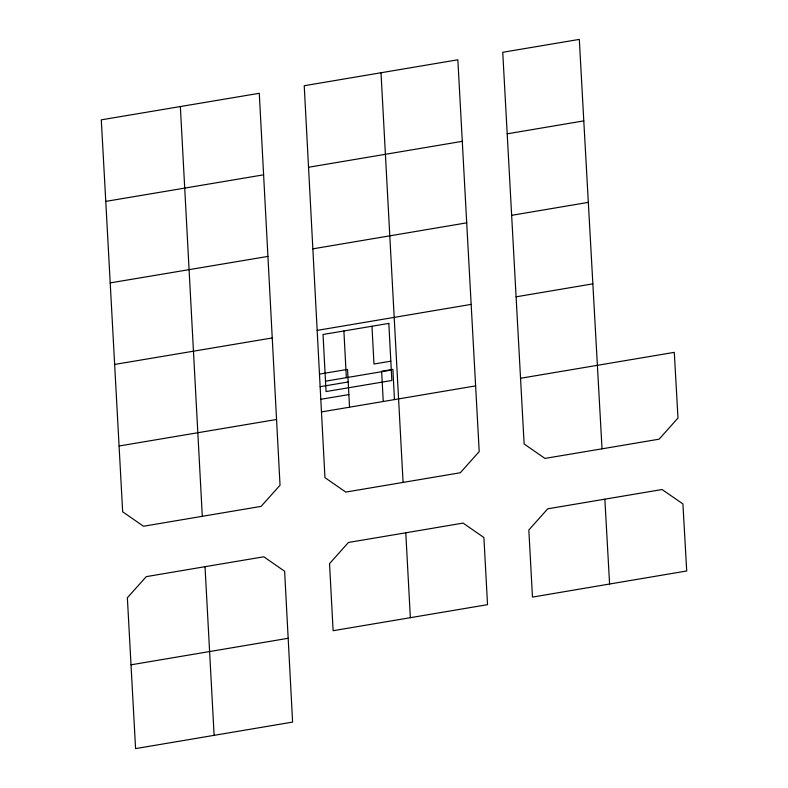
<?xml version="1.0" encoding="UTF-8"?>
<svg xmlns="http://www.w3.org/2000/svg" width="788" height="788" viewBox="0 0 788 788"><rect width="100%" height="100%" fill="white"/><g stroke="black" fill="none" stroke-linecap="round" stroke-linejoin="round"><path stroke-width="1.18" d="M466.703 222.846L479.212 451.583L460.31 472.751L345.774 492.086L324.951 477.646L304.227 85.725L457.858 59.78L466.703 222.846L312.846 248.85M405.79 532.796L463.088 523.094L483.901 537.534L487.536 604.662L333.107 630.715L329.542 563.637L348.434 542.459L405.79 532.796L410.351 617.703M609.587 584.016L532.471 597.097L528.837 529.979L547.729 508.812L662.048 489.525L682.91 503.906L686.712 570.985L609.587 584.016L604.859 499.149M105.769 201.393L101.288 119.845L259.291 93.289L280.036 485.25L261.074 506.389L143.485 526.246L122.662 511.796L105.769 201.393L263.606 174.828M308.532 167.263L462.29 141.338M507.226 133.822L583.79 120.889L579.318 39.4L502.744 52.284L524.128 443.969L544.951 458.419L602.032 448.825L659.103 439.182L677.995 418.014L674.282 352.354L520.523 378.279M110.182 282.902L267.92 256.415M511.639 215.331L588.311 202.368M272.224 337.954L114.615 364.45M317.15 330.389L471.185 304.385M516.11 296.82L592.842 283.847M390.818 361.18L373.975 364.017L371.975 326.242M319.455 374.113L347.547 369.385L349.537 407.16M325.503 381.185L391.291 370.074M320.125 386.701L348.207 381.973M320.785 399.299L348.877 394.571M119.096 445.998L276.529 419.482M321.455 411.927L475.607 385.893M205.028 566.69L146.263 576.639L127.361 597.757L135.575 748.6L292.604 722.094L284.616 571.241L263.793 556.791L205.028 566.69L214.119 735.342M131.035 664.816L288.181 638.28M583.79 120.889L602.032 448.825M381.008 72.732L403.082 482.433M180.344 106.557L202.309 516.337M394.473 399.585L392.877 369.365L381.638 371.256L383.244 401.476M343.893 330.97L346.356 377.659M388.829 323.405L323.031 334.476L326.045 391.557L391.843 380.486L388.829 323.405"/></g></svg>
